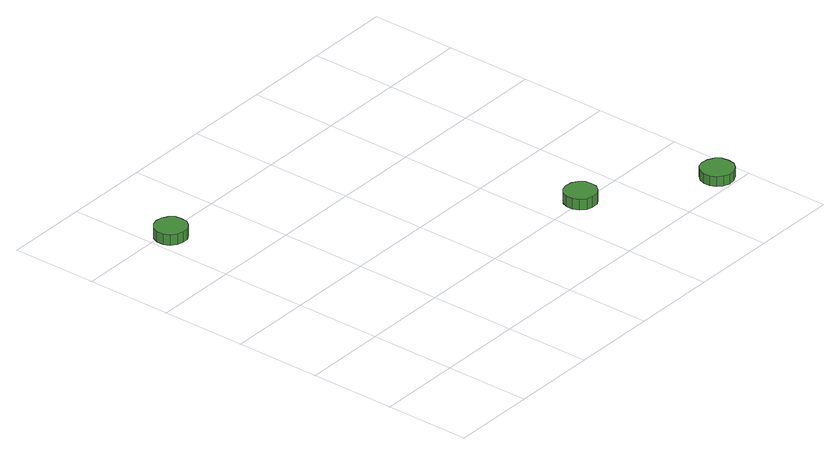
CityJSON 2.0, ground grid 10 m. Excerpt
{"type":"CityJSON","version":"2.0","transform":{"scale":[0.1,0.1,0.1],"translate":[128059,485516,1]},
"CityObjects":{
"tree1":{"type":"SolitaryVegetationObject","attributes":{"function":"something"},"geometry":[{"type":"MultiSurface","lod":"1","boundaries":[[[0,1,2,3,4,5,6,7,8,9,10,11,12,13,14]],[[15,16,17,18,19,20,21,22,23,24,25,26,27,28,29]],[[0,29,28,1]],[[1,28,27,2]],[[2,27,26,3]],[[3,26,25,4]],[[4,25,24,5]],[[5,24,23,6]],[[6,23,22,7]],[[7,22,21,8]],[[8,21,20,9]],[[9,20,19,10]],[[10,19,18,11]],[[11,18,17,12]],[[12,17,16,13]],[[13,16,15,14]],[[14,15,29,0]]]}]},
"tree2":{"type":"SolitaryVegetationObject","attributes":{"function":"something"},"geometry":[{"type":"MultiSurface","lod":"1","boundaries":[[[30,31,32,33,34,35,36,37,38,39,40,41,42,43,44]],[[45,46,47,48,49,50,51,52,53,54,55,56,57,58,59]],[[30,59,58,31]],[[31,58,57,32]],[[32,57,56,33]],[[33,56,55,34]],[[34,55,54,35]],[[35,54,53,36]],[[36,53,52,37]],[[37,52,51,38]],[[38,51,50,39]],[[39,50,49,40]],[[40,49,48,41]],[[41,48,47,42]],[[42,47,46,43]],[[43,46,45,44]],[[44,45,59,30]]]}]},
"tree3":{"type":"SolitaryVegetationObject","attributes":{"function":"something"},"geometry":[{"type":"MultiSurface","lod":"1","boundaries":[[[60,61,62,63,64,65,66,67,68,69,70,71,72,73,74]],[[75,76,77,78,79,80,81,82,83,84,85,86,87,88,89]],[[60,89,88,61]],[[61,88,87,62]],[[62,87,86,63]],[[63,86,85,64]],[[64,85,84,65]],[[65,84,83,66]],[[66,83,82,67]],[[67,82,81,68]],[[68,81,80,69]],[[69,80,79,70]],[[70,79,78,71]],[[71,78,77,72]],[[72,77,76,73]],[[73,76,75,74]],[[74,75,89,60]]]}]}
},
"vertices":[
[39,391,22],[38,398,22],[33,404,22],[27,408,22],[19,409,22],[12,407,22],[6,402,22],[3,395,22],[3,387,22],[6,380,22],[12,375,22],[19,373,22],[27,373,22],[33,377,22],[38,383,22],[38,383,9],[33,377,9],[27,373,9],[19,373,9],[12,375,9],[6,380,9],[3,387,9],[3,395,9],[6,402,9],[12,407,9],[19,409,9],[27,408,9],[33,404,9],[38,398,9],[39,391,9],
[361,100,23],[360,107,23],[355,113,23],[349,117,23],[341,118,23],[334,116,23],[328,111,23],[325,104,23],[325,96,23],[328,89,23],[334,84,23],[341,82,23],[349,82,23],[355,86,23],[360,92,23],[360,92,10],[355,86,10],[349,82,10],[341,82,10],[334,84,10],[328,89,10],[325,96,10],[325,104,10],[328,111,10],[334,116,10],[341,118,10],[349,117,10],[355,113,10],[360,107,10],[361,100,10],
[492,21,19],[491,29,19],[486,35,19],[479,39,19],[471,40,19],[464,38,19],[458,32,19],[455,25,19],[455,17,19],[458,10,19],[464,5,19],[471,2,19],[479,3,19],[486,7,19],[491,13,19],[491,13,7],[486,7,7],[479,3,7],[471,2,7],[464,5,7],[458,10,7],[455,17,7],[455,25,7],[458,32,7],[464,38,7],[471,40,7],[479,39,7],[486,35,7],[491,29,7],[492,21,7]
]}
